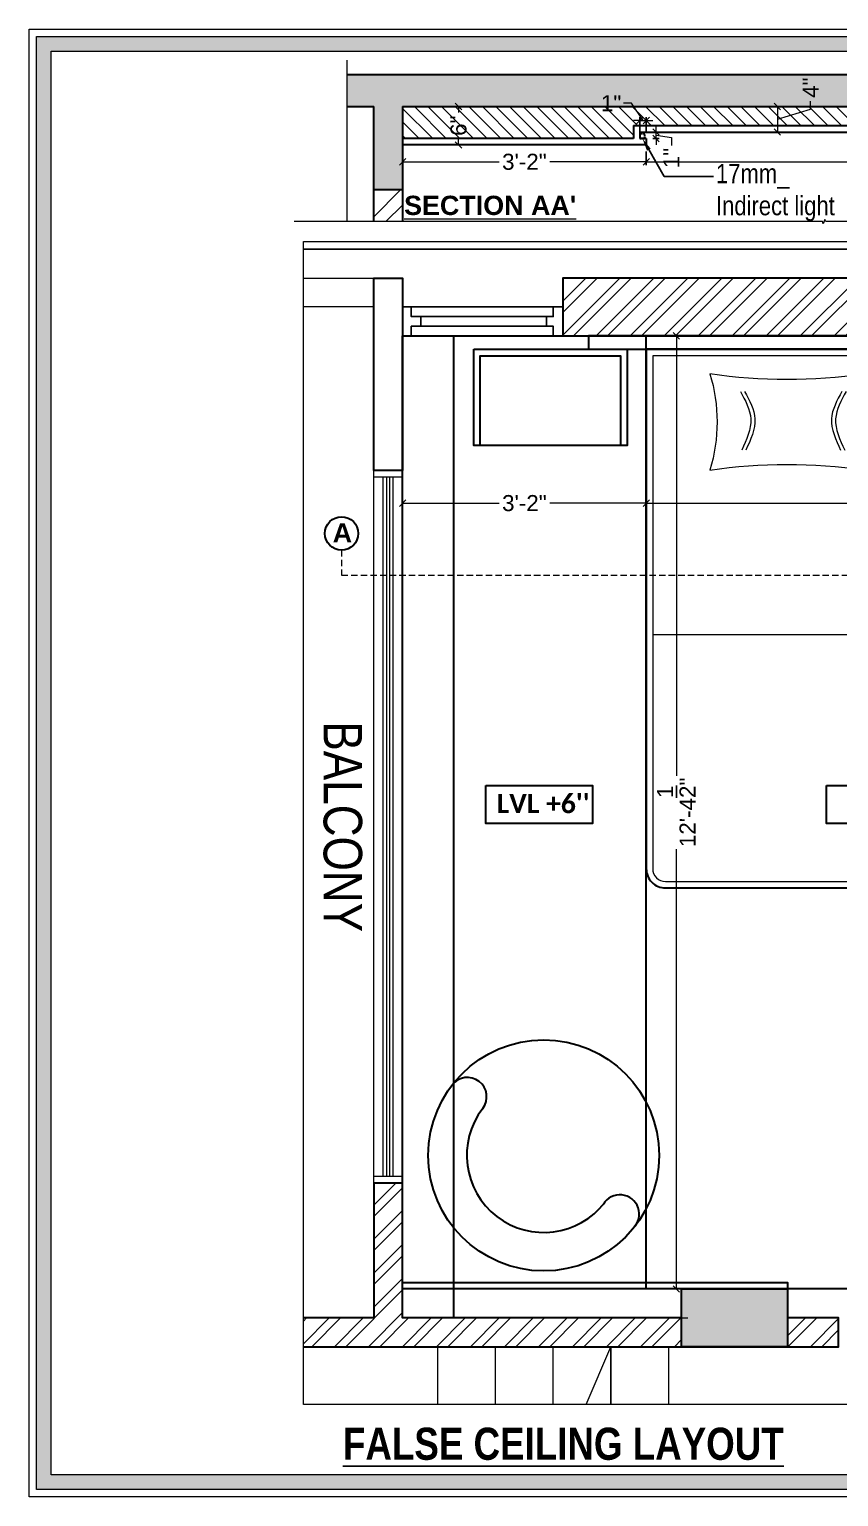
# Model space of a CAD drawing. Header units: millimetres. Extents: x 56222 to 3066687, y -650199 to -121287.
# Drawn here: x 131305.2 to 131431.4, y -184315.7 to -184087.1 of the extents above; entities that cross this region are included whole.
import ezdxf
from ezdxf import colors
from ezdxf.entities.mleader import LeaderData, LeaderLine
from ezdxf.math import Vec2, Vec3

# ---------------------------------------------------------------- set-up
doc = ezdxf.new("R2010")
doc.units = ezdxf.units.MM
doc.header["$MEASUREMENT"] = 0
doc.header["$PDMODE"] = 35
for name, pattern in [('ACAD_ISO02W100', [15, 12, -3]), ('DASHED', [0.75, 0.5, -0.25]), ('DASHED2', [0.375, 0.25, -0.125]), ('DASHEDX2', [1.5, 1, -0.5])]:
    doc.linetypes.add(name, pattern=pattern)
doc.layers.get('Defpoints').update_dxf_attribs({"color": 220})
doc.layers.add('AR HATCH-7', color=7, linetype='Continuous')
doc.layers.add('Labels and Texts', color=8, linetype='Continuous')
for name, color, linetype, lineweight in [('COLUMN', 1, 'Continuous', 30), ('DIM.', 250, 'Continuous', 13), ('dim05', 1, 'Continuous', 13), ('Dimension', 10, 'DASHEDX2', 20), ('ELEVATION', 250, 'Continuous', 9), ('ELEVATION ( SPIRAL STAIR )', 250, 'Continuous', 9), ('FIRST FLOOR', 7, 'Continuous', 9), ('FIRST FLOOR ( DW_RAIL )', 7, 'Continuous', 9), ('FIRST FLOOR ( TEXT )', 7, 'Continuous', 9), ('FIRST FLOOR_( PLine )_', 251, 'Continuous', 30), ('FIRST FLOOR_( STAIR )', 251, 'Continuous', 9), ('FURNITURE', 32, 'Continuous', 9), ('FURNITURE-1', 252, 'Continuous', 13), ('GF FALSE CEILING', 6, 'Continuous', 35), ('GROUND FLOOR', 7, 'Continuous', 9), ('GROUND FLOOR  ( HATCH )', 251, 'Continuous', 9), ('Labelling', 1, 'Continuous', 25), ('NAME PLATE', 7, 'Continuous', 25), ('SECTION ( SLAB PLine )', 104, 'Continuous', 30), ('Text', 7, 'Continuous', 15), ('wall', 7, 'Continuous', 30), ('XX~SLAB ( BEAM )~ ( DIM )', 7, 'Continuous', 9)]:
    doc.layers.add(name, color=color, linetype=linetype, lineweight=lineweight)
doc.layers.add('XX~SLAB ( PLINE )', color=251, linetype='Continuous', plot=False)
doc.styles.add('Arial', font='arial.ttf')
doc.styles.add('century g', font='GOTHIC.TTF')
doc.styles.add('KATHA', font='swissc.ttf')
doc.styles.get("Standard").update_dxf_attribs({"font": 'arial.ttf', "height": 6})
doc.styles.add('style4', font='ARIALN.TTF')
doc.dimstyles.new('ISO-25', dxfattribs={"dimtxt": 2.5, "dimasz": 1, "dimexe": 0.5, "dimexo": 1, "dimtad": 0, "dimdec": 1, "dimlunit": 4, "dimtxsty": 'Standard', "dimblk": 'OBLIQUE', "dimcen": 2.5, "dimclrd": 1, "dimclre": 1, "dimclrt": 5, "dimadec": 0, "dimazin": 0, "dimtfac": 1, "dimtdec": 1, "dimtmove": 0, "dimatfit": 3, "dimfxl": 1, "dimlwd": -1, "dimarcsym": 0})

# ---------------------------------------------------------------- blocks, each defined once
blk = doc.blocks.new('MASTER')
at = {"layer": 'ELEVATION ( SPIRAL STAIR )', "color": 9, "true_color": 0xc7c8ca}
blk.add_lwpolyline([(131511.15, -184212.79), (131511.15, -184213.94), (131479.19, -184213.94), (131479.19, -184212.79)], close=True, dxfattribs=at)
at = {"layer": 'FURNITURE', "color": 9, "lineweight": 30, "true_color": 0xc7c8ca}
for p, q in [((131357.19, -184215.94), (131357.19, -184062.94)), ((131504.12, -184065.94), (131503.12, -184065.94)), ((131504.37, -184086.44), (131529.19, -184086.44)), ((131504.37, -184087.44), (131504.37, -184086.44)), ((131504.12, -184086.94), (131503.12, -184086.94)), ((131504.37, -184087.44), (131529.19, -184087.44)), ((131504.37, -184106.94), (131529.19, -184106.94)), ((131504.37, -184108.94), (131504.37, -184106.94)), ((131504.12, -184107.94), (131503.12, -184107.94)), ((131504.37, -184107.94), (131530.19, -184107.94)), ((131504.37, -184108.94), (131529.19, -184108.94)), ((131504.12, -184128.94), (131503.12, -184128.94)), ((131504.37, -184128.44), (131529.19, -184128.44)), ((131504.37, -184129.44), (131504.37, -184128.44)), ((131504.37, -184129.44), (131529.19, -184129.44)), ((131504.12, -184149.94), (131503.12, -184149.94)), ((131528.69, -184195.94), (131473.12, -184195.94)), ((131456.74, -184197.05), (131470.79, -184197.05)), ((131453.74, -184210.02), (131453.74, -184200.05)), ((131470.12, -184198.94), (131470.12, -184213.94)), ((131470.12, -184213.02), (131456.74, -184213.02))]:
    blk.add_line(p, q, dxfattribs=at)
at = {"layer": 'FURNITURE', "color": 9, "true_color": 0xc7c8ca}
blk.add_line((131388.19, -184109.47), (131443.39, -184109.47), dxfattribs=at)
at = {"layer": 'FURNITURE', "color": 9, "linetype": 'DASHED', "lineweight": 25, "true_color": 0xc7c8ca}
for p, q in [((131470.79, -184197.05), (131471.73, -184197.05)), ((131474.73, -184200.05), (131474.73, -184210.02))]:
    blk.add_line(p, q, dxfattribs=at)
at = {"layer": 'FURNITURE', "linetype": 'DASHED', "lineweight": 25}
blk.add_line((131470.12, -184213.02), (131471.73, -184213.02), dxfattribs=at)
at = {"layer": 'FURNITURE', "color": 9, "lineweight": 30, "true_color": 0xc7c8ca}
for points in [[(131378.19, -184065.04), (131479.19, -184065.04), (131479.19, -184062.94), (131378.19, -184062.94)], [(131440.44, -184062.94), (131485.44, -184062.94), (131485.44, -184063.99), (131440.44, -184063.99)], [(131360.28, -184065.04), (131384.19, -184065.04), (131384.19, -184080.03), (131360.28, -184080.03)], [(131470.19, -184065.04), (131494.1, -184065.04), (131494.1, -184080.03), (131470.19, -184080.03)], [(131528.69, -184213.94), (131453.19, -184213.94), (131453.19, -184215.94), (131530.19, -184215.94), (131530.19, -184213.94), (131530.19, -184213.94), (131530.19, -184152.94), (131528.69, -184152.94)], [(131409.19, -184211.44), (131349.19, -184211.44), (131349.19, -184210.44), (131409.19, -184210.44)], [(131511.08, -184213.94), (131524.38, -184213.94), (131524.38, -184215.94), (131511.08, -184215.94)]]:
    blk.add_lwpolyline(points, close=True, dxfattribs=at)
for points in [[(131503.12, -184065.94), (131503.12, -184149.94, 0.414214), (131506.12, -184152.94), (131530.19, -184152.94), (131530.19, -184062.94), (131506.12, -184062.94, 0.414214)], [(131390.19, -184148.97), (131464.19, -184148.97, 0.414214), (131467.19, -184145.97), (131467.19, -184065.04), (131387.19, -184065.04), (131387.19, -184145.97, 0.414214)]]:
    blk.add_lwpolyline(points, format="xyb", close=True, dxfattribs=at)
blk.add_lwpolyline([(131529.19, -184106.94), (131529.19, -184063.94), (131506.12, -184063.94, 0.414214), (131504.12, -184065.94), (131504.12, -184149.94, 0.414214), (131506.12, -184151.94), (131529.19, -184151.94), (131529.19, -184108.94)], format="xyb", dxfattribs=at)
for points in [[(131361.28, -184080.03), (131361.28, -184066.04), (131383.19, -184066.04), (131383.19, -184080.03)], [(131471.19, -184080.03), (131471.19, -184066.04), (131493.1, -184066.04), (131493.1, -184080.03)], [(131523.38, -184213.94), (131523.38, -184206.94), (131512.08, -184206.94), (131512.08, -184213.94)]]:
    blk.add_lwpolyline(points, dxfattribs=at)
at = {"layer": 'FURNITURE', "color": 9, "true_color": 0xc7c8ca}
for points in [[(131390.19, -184147.97), (131464.19, -184147.97, 0.414214), (131466.19, -184145.97), (131466.19, -184066.04), (131388.19, -184066.04), (131388.19, -184145.97, 0.414214)], [(131451.18, -184125.99, 0.451075), (131443.39, -184109.47, -0.277658), (131466.19, -184135.11, 0.459377), (131451.18, -184125.99)]]:
    blk.add_lwpolyline(points, format="xyb", close=True, dxfattribs=at)
at = {"layer": 'FURNITURE', "color": 9, "true_color": 0xc7c8ca, "elevation": -0.01}
for points in [[(131421.12, -184083.86, -0.100586), (131421.12, -184068.86, -0.075726), (131397.12, -184068.86, -0.148967), (131397.12, -184083.86, -0.074116)], [(131433.2, -184083.86, 0.100586), (131433.2, -184068.86, 0.075726), (131457.2, -184068.86, 0.148967), (131457.2, -184083.86, 0.074116)]]:
    blk.add_lwpolyline(points, format="xyb", close=True, dxfattribs=at)
at = {"layer": 'FURNITURE', "color": 9, "linetype": 'DASHED', "lineweight": 25, "true_color": 0xc7c8ca}
blk.add_lwpolyline([(131512.08, -184213.94), (131523.38, -184213.94), (131523.38, -184215.94), (131512.08, -184215.94)], close=True, dxfattribs=at)
blk.add_lwpolyline([(131512.08, -184214.94), (131523.38, -184214.94)], dxfattribs=at)
at = {"layer": 'FURNITURE', "color": 9, "lineweight": 30, "true_color": 0xc7c8ca}
blk.add_circle((131371.2, -184190.64), 18, dxfattribs=at)
blk.add_circle((131371.2, -184190.64), 18, dxfattribs=at)
for centre, radius, start, end in [((131359.31, -184181.49), 3, 322.4256, 142.4256), ((131371.2, -184190.64), 12, 142.4256, 322.4256), ((131473.12, -184198.94), 3, 90, 180), ((131383.08, -184199.79), 3.02, 314.8302, 148.621), ((131456.74, -184200.05), 3, 90, 180), ((131456.74, -184210.02), 3, 180, 270)]:
    blk.add_arc(centre, radius, start, end, dxfattribs=at)
at = {"layer": 'FURNITURE', "color": 9, "linetype": 'DASHED', "lineweight": 25, "true_color": 0xc7c8ca}
for centre, start, end in [((131471.73, -184200.05), 0, 90), ((131471.73, -184210.02), 270, 0)]:
    blk.add_arc(centre, 3, start, end, dxfattribs=at)
at = {"layer": 'FURNITURE', "color": 9, "true_color": 0xc7c8ca}
for points in [[(131401.86, -184071.6, -0.01), (131402.63, -184073.02, -0.01), (131404.27, -184076.01, -0.01), (131402.82, -184079.13, -0.01), (131402.07, -184080.77, -0.01)], [(131402.51, -184071.6, -0.01), (131403.28, -184073.02, -0.01), (131404.91, -184076.01, -0.01), (131403.47, -184079.13, -0.01), (131402.71, -184080.77, -0.01)], [(131417.7, -184071.6, -0.01), (131416.93, -184073.02, -0.01), (131415.3, -184076.01, -0.01), (131416.74, -184079.13, -0.01), (131417.49, -184080.77, -0.01)], [(131418.34, -184071.6, -0.01), (131417.57, -184073.02, -0.01), (131415.94, -184076.01, -0.01), (131417.38, -184079.13, -0.01), (131418.14, -184080.77, -0.01)], [(131435.98, -184071.6, -0.01), (131436.75, -184073.02, -0.01), (131438.38, -184076.01, -0.01), (131436.94, -184079.13, -0.01), (131436.18, -184080.77, -0.01)], [(131436.62, -184071.6, -0.01), (131437.4, -184073.02, -0.01), (131439.03, -184076.01, -0.01), (131437.59, -184079.13, -0.01), (131436.83, -184080.77, -0.01)], [(131451.82, -184071.6, -0.01), (131451.04, -184073.02, -0.01), (131449.41, -184076.01, -0.01), (131450.85, -184079.13, -0.01), (131451.61, -184080.77, -0.01)], [(131452.46, -184071.6, -0.01), (131451.69, -184073.02, -0.01), (131450.06, -184076.01, -0.01), (131451.5, -184079.13, -0.01), (131452.26, -184080.77, -0.01)]]:
    blk.add_open_spline(points, degree=3, knots=[0, 0, 0, 0, 4.577917, 9.671137, 9.671137, 9.671137, 9.671137], dxfattribs=at)
blk = doc.blocks.new('_Oblique')
at = {"layer": 'wall', "color": 0, "lineweight": -2}
blk.add_line((-0.5, -0.5), (0.5, 0.5), dxfattribs=at)
blk = doc.blocks.new('*D189')
at = {"layer": 'Defpoints', "color": 0, "lineweight": 30, "transparency": 16777216}
for p in [(131363.41, -184159.58), (131401.41, -184159.58), (131401.41, -184160.89)]:
    blk.add_point(p, dxfattribs=at)
at = {"layer": 'dim05', "color": 1, "linetype": 'Continuous', "lineweight": -2, "transparency": 16777216}
for p, q in [((131363.41, -184160.58), (131363.41, -184161.39)), ((131401.41, -184160.58), (131401.41, -184161.39))]:
    blk.add_line(p, q, dxfattribs=at)
at = {"layer": 'dim05', "color": 1, "linetype": 'Continuous', "transparency": 16777216}
for p, q in [((131363.41, -184160.89), (131378.47, -184160.89)), ((131401.41, -184160.89), (131386.36, -184160.89))]:
    blk.add_line(p, q, dxfattribs=at)
at = {"layer": 'dim05', "color": 1, "transparency": 16777216, "rotation": 180}
blk.add_blockref('_Oblique', (131363.41, -184160.89), dxfattribs=at)
at = {"layer": 'dim05', "color": 1, "transparency": 16777216}
blk.add_blockref('_Oblique', (131401.41, -184160.89), dxfattribs=at)
at = {"layer": 'dim05', "color": 5, "lineweight": 25, "transparency": 16777216, "insert": (131382.41, -184160.89), "char_height": 2.5, "attachment_point": 5, "style": 'Arial'}
blk.add_mtext('3\'-2"', dxfattribs=at)
blk = doc.blocks.new('*D190')
at = {"layer": 'Defpoints', "color": 0, "lineweight": 30, "transparency": 16777216}
for p in [(131401.41, -184160.89), (131481.41, -184160.89), (131481.41, -184160.89)]:
    blk.add_point(p, dxfattribs=at)
at = {"layer": 'dim05', "color": 1, "linetype": 'Continuous', "lineweight": -2, "transparency": 16777216}
for p, q in [((131401.41, -184159.89), (131401.41, -184160.39)), ((131481.41, -184159.89), (131481.41, -184160.39))]:
    blk.add_line(p, q, dxfattribs=at)
at = {"layer": 'dim05', "color": 1, "linetype": 'Continuous', "transparency": 16777216}
for p, q in [((131401.41, -184160.89), (131437.46, -184160.89)), ((131481.41, -184160.89), (131445.37, -184160.89))]:
    blk.add_line(p, q, dxfattribs=at)
at = {"layer": 'dim05', "color": 1, "transparency": 16777216, "rotation": 180}
blk.add_blockref('_Oblique', (131401.41, -184160.89), dxfattribs=at)
at = {"layer": 'dim05', "color": 1, "transparency": 16777216}
blk.add_blockref('_Oblique', (131481.41, -184160.89), dxfattribs=at)
at = {"layer": 'dim05', "color": 5, "lineweight": 25, "transparency": 16777216, "insert": (131441.41, -184160.89), "char_height": 2.5, "attachment_point": 5, "style": 'Arial'}
blk.add_mtext('6\'-8"', dxfattribs=at)
blk = doc.blocks.new('*D192')
at = {"layer": 'Defpoints', "color": 0, "lineweight": 30, "transparency": 16777216}
for p in [(131406.1, -184134.81), (131406.1, -184283.31), (131406.1, -184283.31)]:
    blk.add_point(p, dxfattribs=at)
at = {"layer": 'dim05', "color": 1, "linetype": 'Continuous', "transparency": 16777216}
for p, q in [((131406.1, -184134.81), (131406.1, -184203.35)), ((131406.1, -184283.31), (131406.1, -184214.77))]:
    blk.add_line(p, q, dxfattribs=at)
at = {"layer": 'dim05', "color": 1, "linetype": 'Continuous', "lineweight": -2, "transparency": 16777216}
for p, q in [((131407.1, -184134.81), (131406.6, -184134.81)), ((131407.1, -184283.31), (131406.6, -184283.31))]:
    blk.add_line(p, q, dxfattribs=at)
at = {"layer": 'dim05', "color": 1, "transparency": 16777216}
for p, rotation in [((131406.1, -184134.81), 90), ((131406.1, -184283.31), 270)]:
    blk.add_blockref('_Oblique', p, dxfattribs=dict(at, rotation=rotation))
at = {"layer": 'dim05', "color": 5, "lineweight": 25, "transparency": 16777216, "insert": (131406.1, -184209.06), "char_height": 2.5, "attachment_point": 5, "rotation": 90, "style": 'Arial'}
blk.add_mtext('12\'-4{\\H1x;\\S1/2;}"', dxfattribs=at)
blk = doc.blocks.new('*D193')
at = {"layer": 'Defpoints', "color": 0, "lineweight": 30, "transparency": 16777216}
for p in [(131363.41, -184105.59), (131401.41, -184105.07), (131401.41, -184107.71)]:
    blk.add_point(p, dxfattribs=at)
at = {"layer": 'dim05', "color": 1, "linetype": 'Continuous', "lineweight": -2, "transparency": 16777216}
for p, q in [((131363.41, -184106.59), (131363.41, -184108.21)), ((131401.41, -184106.07), (131401.41, -184108.21))]:
    blk.add_line(p, q, dxfattribs=at)
at = {"layer": 'dim05', "color": 1, "linetype": 'Continuous', "transparency": 16777216}
for p, q in [((131363.41, -184107.71), (131378.47, -184107.71)), ((131401.41, -184107.71), (131386.36, -184107.71))]:
    blk.add_line(p, q, dxfattribs=at)
at = {"layer": 'dim05', "color": 1, "transparency": 16777216, "rotation": 180}
blk.add_blockref('_Oblique', (131363.41, -184107.71), dxfattribs=at)
at = {"layer": 'dim05', "color": 1, "transparency": 16777216}
blk.add_blockref('_Oblique', (131401.41, -184107.71), dxfattribs=at)
at = {"layer": 'dim05', "color": 5, "lineweight": 25, "transparency": 16777216, "insert": (131382.41, -184107.71), "char_height": 2.5, "attachment_point": 5, "style": 'Arial'}
blk.add_mtext('3\'-2"', dxfattribs=at)
blk = doc.blocks.new('*D194')
at = {"layer": 'Defpoints', "color": 0, "lineweight": 30, "transparency": 16777216}
for p in [(131401.41, -184103.06), (131401.41, -184104.07), (131402.94, -184103.06)]:
    blk.add_point(p, dxfattribs=at)
at = {"layer": 'dim05', "color": 1, "linetype": 'Continuous', "transparency": 16777216}
for p, q in [((131402.94, -184103.06), (131402.94, -184102.06)), ((131402.94, -184104.07), (131402.94, -184103.06)), ((131402.94, -184104.07), (131402.94, -184103.06)), ((131402.94, -184103.56), (131405.33, -184103.92)), ((131402.94, -184104.07), (131402.94, -184105.07)), ((131405.33, -184103.92), (131405.33, -184105.17))]:
    blk.add_line(p, q, dxfattribs=at)
at = {"layer": 'dim05', "color": 1, "linetype": 'Continuous', "lineweight": -2, "transparency": 16777216}
for p, q in [((131402.41, -184103.06), (131403.44, -184103.06)), ((131402.41, -184104.07), (131403.44, -184104.07))]:
    blk.add_line(p, q, dxfattribs=at)
at = {"layer": 'dim05', "color": 1, "transparency": 16777216}
for p, rotation in [((131402.94, -184103.06), 270), ((131402.94, -184104.07), 90)]:
    blk.add_blockref('_Oblique', p, dxfattribs=dict(at, rotation=rotation))
at = {"layer": 'dim05', "color": 5, "lineweight": 25, "transparency": 16777216, "insert": (131405.33, -184107.12), "char_height": 2.5, "attachment_point": 5, "rotation": 90, "style": 'Arial'}
blk.add_mtext('1"', dxfattribs=at)
blk = doc.blocks.new('*D195')
at = {"layer": 'Defpoints', "color": 0, "lineweight": 30, "transparency": 16777216}
for p in [(131401.41, -184101.26), (131400.41, -184104.07), (131401.41, -184104.07)]:
    blk.add_point(p, dxfattribs=at)
at = {"layer": 'dim05', "color": 1, "linetype": 'Continuous', "transparency": 16777216}
for p, q in [((131399.12, -184098.57), (131397.87, -184098.57)), ((131400.91, -184101.26), (131399.12, -184098.57)), ((131400.41, -184101.26), (131399.41, -184101.26)), ((131400.41, -184101.26), (131401.41, -184101.26)), ((131400.41, -184101.26), (131401.41, -184101.26)), ((131401.41, -184101.26), (131402.41, -184101.26))]:
    blk.add_line(p, q, dxfattribs=at)
at = {"layer": 'dim05', "color": 1, "linetype": 'Continuous', "lineweight": -2, "transparency": 16777216}
for p, q in [((131400.41, -184103.07), (131400.41, -184100.76)), ((131401.41, -184103.07), (131401.41, -184100.76))]:
    blk.add_line(p, q, dxfattribs=at)
at = {"layer": 'dim05', "color": 1, "transparency": 16777216}
blk.add_blockref('_Oblique', (131400.41, -184101.26), dxfattribs=at)
at = {"layer": 'dim05', "color": 1, "transparency": 16777216, "rotation": 180}
blk.add_blockref('_Oblique', (131401.41, -184101.26), dxfattribs=at)
at = {"layer": 'dim05', "color": 5, "lineweight": 25, "transparency": 16777216, "insert": (131395.93, -184098.57), "char_height": 2.5, "attachment_point": 5, "style": 'Arial'}
blk.add_mtext('1"', dxfattribs=at)
blk = doc.blocks.new('*D196')
at = {"layer": 'Defpoints', "color": 0, "lineweight": 30, "transparency": 16777216}
for p in [(131401.41, -184105.07), (131481.41, -184105.07), (131481.41, -184107.71)]:
    blk.add_point(p, dxfattribs=at)
at = {"layer": 'dim05', "color": 1, "linetype": 'Continuous', "lineweight": -2, "transparency": 16777216}
for p, q in [((131401.41, -184106.07), (131401.41, -184108.21)), ((131481.41, -184106.07), (131481.41, -184108.21))]:
    blk.add_line(p, q, dxfattribs=at)
at = {"layer": 'dim05', "color": 1, "linetype": 'Continuous', "transparency": 16777216}
for p, q in [((131401.41, -184107.71), (131437.46, -184107.71)), ((131481.41, -184107.71), (131445.37, -184107.71))]:
    blk.add_line(p, q, dxfattribs=at)
at = {"layer": 'dim05', "color": 1, "transparency": 16777216, "rotation": 180}
blk.add_blockref('_Oblique', (131401.41, -184107.71), dxfattribs=at)
at = {"layer": 'dim05', "color": 1, "transparency": 16777216}
blk.add_blockref('_Oblique', (131481.41, -184107.71), dxfattribs=at)
at = {"layer": 'dim05', "color": 5, "lineweight": 25, "transparency": 16777216, "insert": (131441.41, -184107.71), "char_height": 2.5, "attachment_point": 5, "style": 'Arial'}
blk.add_mtext('6\'-8"', dxfattribs=at)
blk = doc.blocks.new('*D212')
at = {"layer": 'Defpoints', "color": 0, "lineweight": 30, "transparency": 16777216}
for p in [(131370.63, -184099.09), (131370.63, -184105.07), (131372.14, -184105.07)]:
    blk.add_point(p, dxfattribs=at)
at = {"layer": 'dim05', "color": 1, "linetype": 'Continuous', "lineweight": -2, "transparency": 16777216}
for p, q in [((131371.63, -184099.09), (131372.64, -184099.09)), ((131371.63, -184105.07), (131372.64, -184105.07))]:
    blk.add_line(p, q, dxfattribs=at)
at = {"layer": 'dim05', "color": 1, "linetype": 'Continuous', "transparency": 16777216}
for p, q in [((131372.14, -184099.09), (131372.14, -184100.01)), ((131372.14, -184105.07), (131372.14, -184104.15))]:
    blk.add_line(p, q, dxfattribs=at)
at = {"layer": 'dim05', "color": 1, "transparency": 16777216}
for p, rotation in [((131372.14, -184099.09), 90), ((131372.14, -184105.07), 270)]:
    blk.add_blockref('_Oblique', p, dxfattribs=dict(at, rotation=rotation))
at = {"layer": 'dim05', "color": 5, "lineweight": 25, "transparency": 16777216, "insert": (131372.14, -184102.08), "char_height": 2.5, "attachment_point": 5, "rotation": 90, "style": 'Arial'}
blk.add_mtext('6"', dxfattribs=at)
blk = doc.blocks.new('*D213')
at = {"layer": 'Defpoints', "color": 0, "lineweight": 30, "transparency": 16777216}
for p in [(131421.86, -184099.09), (131421.86, -184103.06), (131421.86, -184103.06)]:
    blk.add_point(p, dxfattribs=at)
at = {"layer": 'dim05', "color": 1, "linetype": 'Continuous', "transparency": 16777216}
for p, q in [((131421.86, -184099.09), (131421.86, -184103.06)), ((131421.86, -184101.08), (131427.04, -184099.52)), ((131427.04, -184099.52), (131427.04, -184098.27))]:
    blk.add_line(p, q, dxfattribs=at)
at = {"layer": 'dim05', "color": 1, "linetype": 'Continuous', "lineweight": -2, "transparency": 16777216}
for p, q in [((131422.86, -184099.09), (131422.36, -184099.09)), ((131422.86, -184103.06), (131422.36, -184103.06))]:
    blk.add_line(p, q, dxfattribs=at)
at = {"layer": 'dim05', "color": 1, "transparency": 16777216}
for p, rotation in [((131421.86, -184099.09), 90), ((131421.86, -184103.06), 270)]:
    blk.add_blockref('_Oblique', p, dxfattribs=dict(at, rotation=rotation))
at = {"layer": 'dim05', "color": 5, "lineweight": 25, "transparency": 16777216, "insert": (131427.04, -184096.16), "char_height": 2.5, "attachment_point": 5, "rotation": 90, "style": 'Arial'}
blk.add_mtext('4"', dxfattribs=at)

msp = doc.modelspace()

# ---------------------------------------------------------------- hatches: boundary and pattern name
at = {"layer": 'AR HATCH-7', "lineweight": 15, "true_color": 0x939598}
h = msp.add_hatch(dxfattribs=at)
h.set_pattern_fill('AR-CONC', color=252, angle=225)
h.set_pattern_definition([(275, (-51733.901, -318950.6016), (-5.51551999, -4.62807079), [0.75, -8.25]), (220, (-51733.901, -318950.602), (6.29992167, -4.3376815), [0.6, -6.6]), (325.4514445, (-51734.36, -318950.987), (0.78440164, -8.96575221), [0.63740192, -7.01142112]), (271.1842, (-51732.4865, -318952.016), (-8.71693388, -6.37613776), [1.125, -12.375]), (321.6356355, (-51733.213, -318952.547), (0.2790007, -13.4971167), [0.9561034, -10.5171376]), (216.184164, (-51732.486, -318952.016), (0.2790007, -13.4971167), [0.9, -9.9]), (246, (-51733.547, -318952.3694), (-7.06771572, -1.37382476), [0.75, -8.25]), (191, (-51733.547, -318952.3694), (3.40708593, -6.84808435), [0.6, -6.6]), (296.4514447, (-51734.136, -318952.484), (-3.66062975, -8.22190906), [0.6374019, -7.01142112]), (262.5, (-51733.9007, -318950.6016), (2.267931853, -2.439898176), [0, -6.52, 0, -6.7, 0, -6.625]), (232.5, (-51733.9007, -318950.6016), (0.92872942, -4.6490945), [0, -3.82, 0, -6.37, 0, -2.525]), (192.5, (-51732.3239, -318949.0248), (-3.934181673, -3.615207618), [0, -2.5, 0, -7.8, 0, -10.35]), (182.5, (-51731.6168, -318948.3177), (-3.41589983, -4.83159807), [0, -3.25, 0, -5.18, 0, -7.35])])
h.paths.add_polyline_path([(131354.8, -184094.09), (131354.8, -184099.09), (131358.91, -184099.09), (131358.91, -184112.09), (131363.41, -184112.09), (131363.41, -184099.09), (131514.91, -184099.09), (131514.91, -184099.09), (131519.41, -184099.09), (131519.41, -184099.09), (131554.76, -184099.09), (131554.76, -184094.09)])
h = msp.add_hatch(dxfattribs=at)
h.set_pattern_fill('ANSI32', color=252, scale=15, angle=180)
h.set_pattern_definition([(225, (-51910.4576, -318950.6016), (3.97747564, -3.97747564), []), (225, (-51913.109, -318950.6016), (3.97747564, -3.97747564), [])])
h.paths.add_polyline_path([(131358.91, -184112.09), (131358.91, -184117.02), (131363.41, -184117.02), (131363.41, -184112.09)])
at = {"layer": 'AR HATCH-7', "lineweight": 9, "true_color": 0x939598}
h = msp.add_hatch(dxfattribs=at)
h.set_pattern_fill('ANSI32', color=252, scale=10)
h.set_pattern_definition([(45, (314.9605, -908.0278), (-2.65165043, 2.65165043), []), (45, (316.7283, -908.0278), (-2.65165043, 2.65165043), [])])
h.paths.add_polyline_path([(131548.91, -184271.31), (131544.41, -184271.31), (131544.41, -184285.81), (131544.41, -184287.81), (131467.41, -184287.81), (131467.41, -184301.3), (131471.91, -184301.3), (131471.91, -184292.31), (131544.41, -184292.31), (131544.41, -184301.3), (131548.91, -184301.3), (131548.91, -184292.31)])
h.paths.add_polyline_path([(131467.91, -184125.81), (131388.41, -184125.81), (131388.41, -184134.81), (131467.91, -184134.81)])
h.paths.add_polyline_path([(131548.91, -184125.81), (131544.41, -184125.81), (131482.91, -184125.81), (131482.91, -184134.81), (131499.66, -184134.81), (131544.41, -184134.81), (131544.41, -184224.81), (131544.41, -184227.81), (131546.91, -184227.81), (131548.91, -184227.81)])
h.paths.add_polyline_path([(131548.91, -184256.31), (131548.91, -184255.81), (131544.41, -184255.81), (131544.41, -184271.31), (131548.91, -184271.31)])
h.paths.add_polyline_path([(131363.41, -184266.81), (131358.91, -184266.81), (131358.91, -184287.81), (131347.94, -184287.81), (131347.94, -184292.31), (131406.91, -184292.31), (131406.91, -184287.81), (131363.41, -184287.81)])
h.paths.add_polyline_path([(131407.91, -184287.81), (131407.91, -184292.31)], flags=17)
h.paths.add_polyline_path([(131423.41, -184287.81), (131423.41, -184292.31), (131431.41, -184292.31), (131431.41, -184289.31), (131431.41, -184287.81)])
at = {"layer": 'AR HATCH-7', "lineweight": 15, "true_color": 0x939598}
h = msp.add_hatch(dxfattribs=at)
h.set_pattern_fill('AR-CONC', color=252, angle=45)
h.set_pattern_definition([(95, (314.9605, -71.869), (5.51551999, 4.62807079), [0.75, -8.25]), (40, (314.9605, -71.869), (-6.29992167, 4.3376815), [0.6, -6.6]), (145.4514445, (315.42, -71.4834), (-0.78440164, 8.96575221), [0.63740192, -7.01142112]), (91.1842, (313.546, -70.455), (8.71693388, 6.37613776), [1.125, -12.375]), (141.6356355, (314.273, -69.923), (-0.2790007, 13.4971167), [0.9561034, -10.5171376]), (36.184164, (313.546, -70.455), (-0.2790007, 13.4971167), [0.9, -9.9]), (66, (314.607, -70.101), (7.06771572, 1.37382476), [0.75, -8.25]), (11, (314.607, -70.101), (-3.40708593, 6.84808435), [0.6, -6.6]), (116.4514447, (315.196, -69.987), (3.66062975, 8.22190906), [0.6374019, -7.01142112]), (82.5, (314.9605, -71.869), (-2.267931853, 2.439898176), [0, -6.52, 0, -6.7, 0, -6.625]), (52.5, (314.9605, -71.869), (-0.92872942, 4.6490945), [0, -3.82, 0, -6.37, 0, -2.525]), (12.5, (313.3837, -73.446), (3.934181673, 3.615207618), [0, -2.5, 0, -7.8, 0, -10.35]), (2.5, (312.6765, -74.153), (3.41589983, 4.83159807), [0, -3.25, 0, -5.18, 0, -7.35])])
h.paths.add_polyline_path([(131423.41, -184283.31), (131406.91, -184283.31), (131406.91, -184292.31), (131423.41, -184292.31)])
h.paths.add_polyline_path([(131482.91, -184125.81), (131467.91, -184125.81), (131467.91, -184134.81), (131482.91, -184134.81)])
at = {"layer": 'Dimension', "linetype": 'Continuous', "true_color": 0xd39e00}
h = msp.add_hatch(color=42, dxfattribs=at)
h.paths.add_polyline_path([(131306.34, -184088.19), (131306.34, -184314.55), (131627.93, -184314.55), (131627.93, -184088.19)])
h.paths.add_polyline_path([(131308.6, -184090.45), (131625.67, -184090.45), (131625.67, -184312.29), (131308.6, -184312.29)], flags=16)
at = {"layer": 'GROUND FLOOR  ( HATCH )', "lineweight": 15}
h = msp.add_hatch(dxfattribs=at)
h.set_pattern_fill('ANSI31', color=6, scale=12, angle=90, style=0)
h.set_pattern_definition([(135, (14.2208, -3.5528), (-1.060660172, -1.060660172), [])])
h.paths.add_polyline_path([(131544.41, -184099.09), (131363.41, -184099.09), (131363.41, -184104.07), (131399.41, -184104.07), (131399.41, -184102.06), (131483.41, -184102.06), (131483.41, -184104.07), (131544.41, -184104.07)])

# ---------------------------------------------------------------- linework, layer by layer
at = {"layer": 'COLUMN'}
msp.add_lwpolyline([(131423.41, -184283.31), (131423.41, -184292.31), (131406.91, -184292.31), (131406.91, -184283.31)], close=True, dxfattribs=at)
at = {"layer": 'dim05', "color": 9, "linetype": 'DASHEDX2', "lineweight": 15, "true_color": 0xc7c8ca}
msp.add_line((131363.41, -184283.31), (131544.41, -184283.31), dxfattribs=at)
at = {"layer": 'dim05', "color": 3, "linetype": 'DASHED2', "lineweight": 30}
msp.add_lwpolyline([(131400.41, -184104.07), (131401.2, -184104.07), (131401.2, -184103.35), (131400.41, -184103.35)], close=True, dxfattribs=at)
at = {"layer": 'Dimension', "color": 42, "linetype": 'Continuous', "true_color": 0xd39e00}
for points in [[(131305.21, -184087.06), (131629.06, -184087.06), (131629.06, -184315.68), (131305.21, -184315.68)], [(131306.34, -184088.19), (131627.93, -184088.19), (131627.93, -184314.55), (131306.34, -184314.55)], [(131308.6, -184090.45), (131625.67, -184090.45), (131625.67, -184312.29), (131308.6, -184312.29)]]:
    msp.add_lwpolyline(points, close=True, dxfattribs=at)
at = {"layer": 'ELEVATION', "lineweight": 0}
msp.add_lwpolyline([(131554.04, -184120.14), (131554.04, -184301.3), (131347.94, -184301.3), (131347.94, -184120.14)], close=True, dxfattribs=at)
at = {"layer": 'FIRST FLOOR'}
for p, q in [((131358.91, -184287.81), (131358.91, -184125.81)), ((131388.41, -184125.81), (131388.41, -184134.81)), ((131363.41, -184134.81), (131544.41, -184134.81)), ((131363.41, -184155.81), (131363.41, -184134.81)), ((131363.41, -184155.81), (131358.91, -184155.81)), ((131363.41, -184266.81), (131358.91, -184266.81)), ((131363.41, -184287.81), (131363.41, -184266.81)), ((131347.94, -184287.81), (131358.91, -184287.81)), ((131363.41, -184287.81), (131407.91, -184287.81)), ((131347.94, -184292.31), (131431.41, -184292.31))]:
    msp.add_line(p, q, dxfattribs=at)
at = {"layer": 'FIRST FLOOR', "ltscale": 0.7}
msp.add_lwpolyline([(131347.94, -184121.31), (131554.04, -184121.31)], dxfattribs=at)
at = {"layer": 'FIRST FLOOR'}
msp.add_lwpolyline([(131347.94, -184125.81), (131358.91, -184125.81), (131358.91, -184130.31), (131347.94, -184130.31)], dxfattribs=at)
at = {"layer": 'FIRST FLOOR', "color": 1, "linetype": 'ACAD_ISO02W100', "ltscale": 0.7}
msp.add_lwpolyline([(131347.94, -184125.81), (131358.91, -184125.81)], dxfattribs=at)
at = {"layer": 'FIRST FLOOR ( DW_RAIL )'}
for points in [[(131358.91, -184156.81), (131363.41, -184156.81)], [(131363.41, -184265.81), (131358.91, -184265.81)]]:
    msp.add_lwpolyline(points, dxfattribs=at)
for points in [[(131360.91, -184156.81), (131360.91, -184265.81), (131360.41, -184265.81), (131360.41, -184156.81)], [(131361.91, -184156.81), (131361.91, -184265.81), (131361.41, -184265.81), (131361.41, -184156.81)]]:
    msp.add_lwpolyline(points, close=True, dxfattribs=at)
at = {"layer": 'FIRST FLOOR_( PLine )_'}
msp.add_lwpolyline([(131363.41, -184134.81), (131363.41, -184155.81), (131358.91, -184155.81), (131358.91, -184125.81), (131363.41, -184125.81), (131363.41, -184125.81), (131363.41, -184125.81), (131363.41, -184134.81)], close=True, dxfattribs=at)
for points in [[(131544.41, -184125.81), (131388.41, -184125.81), (131388.41, -184134.81), (131544.41, -184134.81)], [(131406.91, -184287.81), (131363.41, -184287.81), (131363.41, -184266.81), (131358.91, -184266.81), (131358.91, -184287.81), (131347.94, -184287.81)], [(131347.94, -184292.31), (131431.41, -184292.31), (131431.41, -184287.81), (131423.41, -184287.81)]]:
    msp.add_lwpolyline(points, dxfattribs=at)
at = {"layer": 'FIRST FLOOR_( STAIR )'}
for p, q in [((131368.91, -184301.3), (131368.91, -184292.31)), ((131377.91, -184301.3), (131377.91, -184292.31)), ((131386.91, -184301.3), (131386.91, -184292.31)), ((131395.91, -184301.3), (131395.91, -184292.31)), ((131404.91, -184301.3), (131404.91, -184292.31))]:
    msp.add_line(p, q, dxfattribs=at)
msp.add_lwpolyline([(131392.06, -184301.3), (131395.91, -184292.31), (131395.91, -184301.31)], dxfattribs=at)
at = {"layer": 'FURNITURE-1', "color": 251, "linetype": 'DASHEDX2', "true_color": 0x636466}
msp.add_lwpolyline([(131353.9, -184168.2), (131353.9, -184172.08), (131558.29, -184172.08), (131558.36, -184167.04)], dxfattribs=at)
at = {"layer": 'FURNITURE-1', "color": 1, "linetype": 'ByBlock', "lineweight": 30}
msp.add_circle((131353.9, -184165.6), 2.6, dxfattribs=at)
at = {"layer": 'GF FALSE CEILING', "color": 6, "lineweight": 30}
for points in [[(131363.41, -184134.81), (131544.41, -184134.81), (131544.41, -184283.31), (131363.41, -184283.31)], [(131401.41, -184134.81), (131481.41, -184134.81), (131481.41, -184283.31), (131401.41, -184283.31)]]:
    msp.add_lwpolyline(points, close=True, dxfattribs=at)
at = {"layer": 'GROUND FLOOR', "color": 6, "lineweight": 30}
for p, q in [((131399.41, -184102.06), (131483.41, -184102.06)), ((131399.41, -184102.06), (131399.41, -184104.07)), ((131399.41, -184104.07), (131363.41, -184104.07)), ((131400.41, -184103.06), (131482.41, -184103.06)), ((131400.41, -184103.06), (131400.41, -184104.07)), ((131401.41, -184104.07), (131400.41, -184104.07)), ((131401.41, -184104.07), (131401.41, -184105.07)), ((131401.41, -184105.07), (131363.41, -184105.07))]:
    msp.add_line(p, q, dxfattribs=at)
at = {"layer": 'Labels and Texts', "color": 1, "lineweight": 30, "ltscale": 0.3, "transparency": 33554687, "elevation": 1.12}
for points in [[(131376.37, -184204.89), (131393.05, -184204.89), (131393.05, -184210.78), (131376.37, -184210.78)], [(131429.53, -184204.89), (131446.21, -184204.89), (131446.21, -184210.78), (131429.53, -184210.78)]]:
    msp.add_lwpolyline(points, close=True, dxfattribs=at)
at = {"layer": 'SECTION ( SLAB PLine )', "color": 1}
for p, q in [((131354.72, -184094.09), (131554.76, -184094.09)), ((131354.72, -184099.09), (131358.91, -184099.09)), ((131363.41, -184099.09), (131544.41, -184099.09))]:
    msp.add_line(p, q, dxfattribs=at)
msp.add_lwpolyline([(131363.41, -184099.09), (131363.41, -184112.09), (131358.91, -184112.09), (131358.91, -184099.09)], dxfattribs=at)
at = {"layer": 'Text', "color": 251, "linetype": 'Continuous', "lineweight": 0, "true_color": 0x636466}
msp.add_line((131354.72, -184091.87), (131354.72, -184117.02), dxfattribs=at)
msp.add_lwpolyline([(131556.26, -184117.02), (131429.4, -184117.02), (131429.27, -184116.68), (131429.02, -184117.37), (131428.9, -184117.02), (131346.53, -184117.02)], dxfattribs=at)
at = {"layer": 'XX~SLAB ( BEAM )~ ( DIM )', "lineweight": 30}
for points in [[(131358.91, -184117.02), (131358.91, -184112.09)], [(131363.41, -184112.09), (131363.41, -184117.02)]]:
    msp.add_lwpolyline(points, dxfattribs=at)
at = {"layer": 'XX~SLAB ( BEAM )~ ( DIM )'}
msp.add_lwpolyline([(131363.41, -184155.81), (131363.41, -184266.81), (131358.91, -184266.81), (131358.91, -184155.81)], close=True, dxfattribs=at)
at = {"layer": 'XX~SLAB ( PLINE )'}
msp.add_lwpolyline([(131347.94, -184121.31), (131554.04, -184121.31)], dxfattribs=at)
msp.add_lwpolyline([(131388.41, -184130.31), (131386.91, -184130.31), (131386.91, -184131.81), (131385.88, -184131.81), (131385.88, -184133.31), (131366.26, -184133.31), (131366.26, -184131.81), (131364.76, -184131.81), (131364.76, -184130.31), (131363.41, -184130.31), (131363.41, -184134.81), (131364.76, -184134.81), (131364.76, -184133.31), (131366.26, -184133.31), (131366.26, -184131.81), (131385.88, -184131.81), (131385.88, -184133.31), (131386.91, -184133.31), (131386.91, -184134.81), (131388.41, -184134.81), (131388.41, -184130.31), (131363.41, -184130.31), (131363.41, -184134.81), (131388.41, -184134.81)], close=True, dxfattribs=at)

# ---------------------------------------------------------------- block references
at = {"layer": 'dim05', "color": 242, "lineweight": 30, "true_color": 0xcd2027}
msp.add_blockref('MASTER', (14.22, -71.87), dxfattribs=at)

# ---------------------------------------------------------------- texts
at = {"layer": 'DIM.', "color": 1, "insert": (131363.65, -184112.99), "char_height": 3, "attachment_point": 1}
msp.add_mtext_dynamic_manual_height_columns("{\\fArial|b1|i0|c0|p34;\\LSECTION AA'}", width=111.5588, gutter_width=1, heights=[0], dxfattribs=at)
at = {"layer": 'FIRST FLOOR ( TEXT )', "insert": (131354.06, -184211.3), "char_height": 6, "attachment_point": 5, "rotation": 270, "style": 'KATHA'}
msp.add_mtext('BALCONY', dxfattribs=at)
at = {"layer": 'Labelling', "color": 251, "true_color": 0x636466, "insert": (131388.48, -184307.47), "char_height": 5, "attachment_point": 5, "style": 'style4'}
msp.add_mtext_dynamic_manual_height_columns('{\\fArial Narrow|b1|i0|c0|p34;\\LFALSE CEILING LAYOUT}', width=103.5896, gutter_width=1, heights=[0], dxfattribs=at)
at = {"layer": 'NAME PLATE', "color": 251, "true_color": 0x636466, "transparency": 33554687, "insert": (131385.34, -184207.7, 1.12), "char_height": 3, "attachment_point": 5, "style": 'century g'}
msp.add_mtext_dynamic_manual_height_columns("{\\fCalibri|b1|i0|c0|p34;\\C256;\\c0;LVL +6''}", width=51.7191, gutter_width=1, heights=[0], dxfattribs=at)
at = {"layer": 'Text', "insert": (131354.03, -184165.51, -2.28), "char_height": 3, "attachment_point": 5}
msp.add_mtext('\\A1;{\\fArial|b1|i0|c0|p34;\\C1;A}', dxfattribs=at)

# ---------------------------------------------------------------- dimensions: what is measured, and where the dimension line sits
at = {"layer": 'dim05', "color": 27, "lineweight": 25, "true_color": 0x7d5120}
for base, p1, p2, picture, middle in [((131421.86, -184103.06), (131421.86, -184099.09), (131421.86, -184103.06), '*D213', (131427.04, -184097.65)), ((131372.14, -184105.07), (131370.63, -184099.09), (131370.63, -184105.07), '*D212', (131372.14, -184102.08)), ((131406.1, -184283.31), (131406.1, -184134.81), (131406.1, -184283.31), '*D192', (131406.1, -184209.06))]:
    dim = msp.add_linear_dim(base=base, p1=p1, p2=p2, angle=90, dimstyle='ISO-25', override={"dimtxsty": 'Arial', "dimtmove": 1}, dxfattribs=at)
    dim.commit()
    dim.dimension.update_dxf_attribs({"geometry": picture, "text_midpoint": middle})
dim = msp.add_linear_dim(base=(131401.41, -184101.26), p1=(131400.41, -184104.07), p2=(131401.41, -184104.07), dimstyle='ISO-25', override={"dimtxsty": 'Arial', "dimtmove": 1}, dxfattribs=at)
dim.commit()
dim.dimension.update_dxf_attribs({"geometry": '*D195', "text_midpoint": (131397.25, -184098.57), "dimtype": 160})
dim = msp.add_linear_dim(base=(131402.94, -184103.06), p1=(131401.41, -184104.07), p2=(131401.41, -184103.06), angle=90, dimstyle='ISO-25', override={"dimtxsty": 'Arial', "dimtmove": 1}, dxfattribs=at)
dim.commit()
dim.dimension.update_dxf_attribs({"geometry": '*D194', "text_midpoint": (131405.33, -184105.8), "dimtype": 160})
for base, p1, p2, picture, middle in [((131401.41, -184107.71), (131363.41, -184105.59), (131401.41, -184105.07), '*D193', (131382.41, -184107.71)), ((131481.41, -184107.71), (131401.41, -184105.07), (131481.41, -184105.07), '*D196', (131441.41, -184107.71)), ((131401.41, -184160.89), (131363.41, -184159.58), (131401.41, -184159.58), '*D189', (131382.41, -184160.89)), ((131481.41, -184160.89), (131401.41, -184160.89), (131481.41, -184160.89), '*D190', (131441.41, -184160.89))]:
    dim = msp.add_linear_dim(base=base, p1=p1, p2=p2, dimstyle='ISO-25', override={"dimtxsty": 'Arial', "dimtmove": 1}, dxfattribs=at)
    dim.commit()
    dim.dimension.update_dxf_attribs({"geometry": picture, "text_midpoint": middle})

# ---------------------------------------------------------------- leaders
at = {"layer": 'Text', "color": 1, "lineweight": 0, "ltscale": 20}
ml = msp.add_multileader_mtext('Standard', dxfattribs=at)
ml.set_content('17mm_\\PIndirect light', color=1, style='style4')
ml.set_leader_properties()
ml.build(insert=Vec2(0, 0))
ml.multileader.update_dxf_attribs({"dogleg_length": 2.02, "arrow_head_size": 2})
ctx = ml.context
ctx.base_point, ctx.char_height, ctx.arrow_head_size, ctx.landing_gap_size, ctx.plane_origin = Vec3(131411.88, -184109.97), 3, 2, 0.4, Vec3(131350.08, -184109.25)
notes = []
notes.append((ctx, [(0, (1, 1, 0), (131404.19, -184109.97), (1, 0), 7.69, [(0, [(131400.81, -184104.07)], 0, [])])]))
ctx.mtext.insert = Vec3(131412.28, -184108.03)
for ctx, leaders in notes:
    for number, flags, end, landing, length, lines in leaders:
        leader = LeaderData()
        leader.index, (leader.has_last_leader_line, leader.has_dogleg_vector, leader.attachment_direction) = number, flags
        leader.last_leader_point, leader.dogleg_vector, leader.dogleg_length = Vec3(end), Vec3(landing), length
        for number, points, colour, breaks in lines:
            line = LeaderLine()
            line.index, line.vertices, line.color, line.breaks = number, Vec3.list(points), colors.encode_raw_color(colour), breaks
            leader.lines.append(line)
        ctx.leaders.append(leader)

doc.saveas('drawing.dxf')
